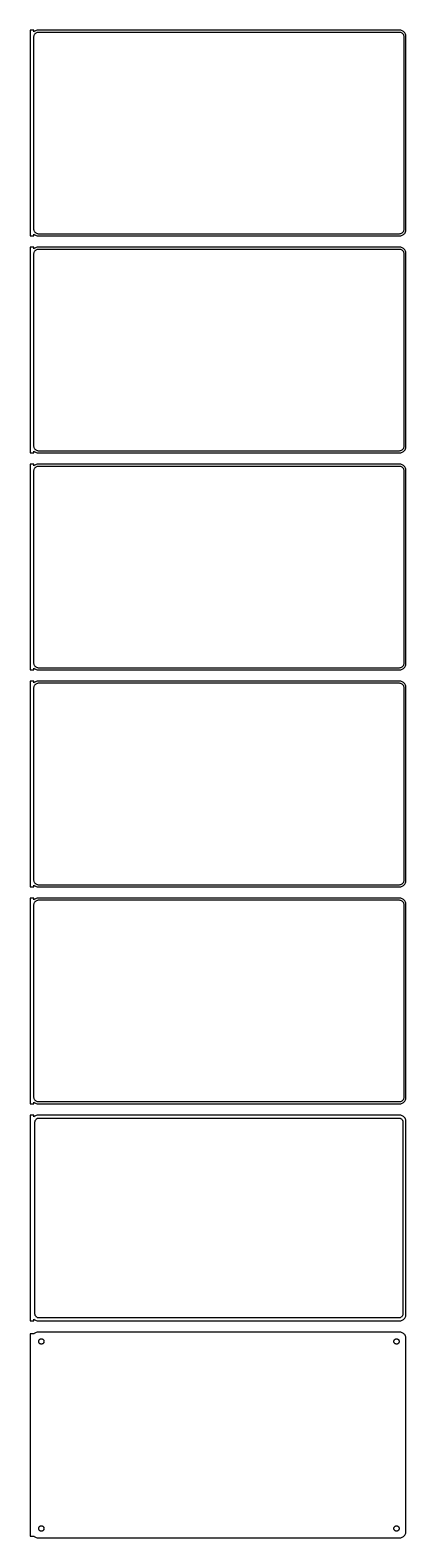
# Model space of a CAD drawing. Header units: metres. Extents: x -152 to 150, y 2528 to 5128.
# Drawn here: x -152 to 150, y 2528 to 3736 of the extents above; entities that cross this region are included whole.
import ezdxf

# ---------------------------------------------------------------- set-up
doc = ezdxf.new("R2010")
doc.units = ezdxf.units.M

msp = doc.modelspace()

# ---------------------------------------------------------------- linework, layer by layer
for p, q in [((-148.5, 3736.49), (-151.5, 3736.49)), ((-151.5, 3736.49), (-151.5, 3571.51)), ((-148.5, 3735.06), (-148.5, 3736.49)), ((-147.129, 3736.02), (-147.679, 3735.72)), ((-146.545, 3736.26), (-147.129, 3736.02)), ((-145.937, 3736.41), (-146.545, 3736.26)), ((-145.314, 3736.49), (-145.937, 3736.41)), ((145.314, 3736.49), (-145.314, 3736.49)), ((145.937, 3736.41), (145.314, 3736.49)), ((146.545, 3736.26), (145.937, 3736.41)), ((147.129, 3736.02), (146.545, 3736.26)), ((147.679, 3735.72), (147.129, 3736.02)), ((-148.187, 3735.35), (-148.5, 3735.06)), ((-148.5, 3731), (-148.468, 3731.5)), ((-148.5, 3577), (-148.5, 3731)), ((-148.468, 3731.5), (-148.374, 3731.99)), ((-148.374, 3731.99), (-148.219, 3732.47)), ((-148.219, 3732.47), (-148.005, 3732.93)), ((-147.679, 3735.72), (-148.187, 3735.35)), ((-148.005, 3732.93), (-147.736, 3733.35)), ((-147.736, 3733.35), (-147.416, 3733.74)), ((-147.416, 3733.74), (-147.05, 3734.08)), ((-147.05, 3734.08), (-146.643, 3734.38)), ((-146.643, 3734.38), (-146.203, 3734.62)), ((-146.203, 3734.62), (-145.736, 3734.8)), ((-145.736, 3734.8), (-145.25, 3734.93)), ((-145.25, 3734.93), (-144.751, 3734.99)), ((-144.751, 3734.99), (144.751, 3734.99)), ((144.751, 3734.99), (145.25, 3734.93)), ((145.25, 3734.93), (145.736, 3734.8)), ((145.736, 3734.8), (146.203, 3734.62)), ((146.203, 3734.62), (146.643, 3734.38)), ((146.643, 3734.38), (147.05, 3734.08)), ((147.05, 3734.08), (147.416, 3733.74)), ((147.416, 3733.74), (147.736, 3733.35)), ((148.187, 3735.35), (147.679, 3735.72)), ((147.736, 3733.35), (148.005, 3732.93)), ((148.005, 3732.93), (148.219, 3732.47)), ((148.645, 3734.92), (148.187, 3735.35)), ((148.219, 3732.47), (148.374, 3731.99)), ((148.374, 3731.99), (148.468, 3731.5)), ((148.468, 3731.5), (148.5, 3731)), ((148.5, 3731), (148.5, 3577)), ((149.045, 3734.44), (148.645, 3734.92)), ((149.382, 3733.91), (149.045, 3734.44)), ((149.649, 3733.34), (149.382, 3733.91)), ((149.843, 3732.74), (149.649, 3733.34)), ((149.961, 3732.13), (149.843, 3732.74)), ((150, 3731.5), (149.961, 3732.13)), ((150, 3576.5), (150, 3731.5)), ((-151.5, 3571.51), (-148.5, 3571.51)), ((-148.468, 3576.5), (-148.5, 3577)), ((-148.5, 3572.94), (-148.187, 3572.65)), ((-148.5, 3571.51), (-148.5, 3572.94)), ((-148.374, 3576.01), (-148.468, 3576.5)), ((-148.219, 3575.53), (-148.374, 3576.01)), ((-148.005, 3575.07), (-148.219, 3575.53)), ((-148.187, 3572.65), (-147.679, 3572.28)), ((-147.736, 3574.65), (-148.005, 3575.07)), ((-147.416, 3574.26), (-147.736, 3574.65)), ((-147.679, 3572.28), (-147.129, 3571.98)), ((-147.05, 3573.92), (-147.416, 3574.26)), ((-147.129, 3571.98), (-146.545, 3571.74)), ((-146.643, 3573.62), (-147.05, 3573.92)), ((-146.203, 3573.38), (-146.643, 3573.62)), ((-146.545, 3571.74), (-145.937, 3571.59)), ((-145.736, 3573.2), (-146.203, 3573.38)), ((-145.937, 3571.59), (-145.314, 3571.51)), ((-145.25, 3573.07), (-145.736, 3573.2)), ((-145.314, 3571.51), (145.314, 3571.51)), ((-144.751, 3573.01), (-145.25, 3573.07)), ((144.751, 3573.01), (-144.751, 3573.01)), ((145.25, 3573.07), (144.751, 3573.01)), ((145.736, 3573.2), (145.25, 3573.07)), ((145.314, 3571.51), (145.937, 3571.59)), ((146.203, 3573.38), (145.736, 3573.2)), ((145.937, 3571.59), (146.545, 3571.74)), ((146.643, 3573.62), (146.203, 3573.38)), ((146.545, 3571.74), (147.129, 3571.98)), ((147.05, 3573.92), (146.643, 3573.62)), ((147.416, 3574.26), (147.05, 3573.92)), ((147.129, 3571.98), (147.679, 3572.28)), ((147.736, 3574.65), (147.416, 3574.26)), ((147.679, 3572.28), (148.187, 3572.65)), ((148.005, 3575.07), (147.736, 3574.65)), ((148.219, 3575.53), (148.005, 3575.07)), ((148.187, 3572.65), (148.645, 3573.08)), ((148.374, 3576.01), (148.219, 3575.53)), ((148.468, 3576.5), (148.374, 3576.01)), ((148.5, 3577), (148.468, 3576.5)), ((148.645, 3573.08), (149.045, 3573.56)), ((149.045, 3573.56), (149.382, 3574.09)), ((149.382, 3574.09), (149.649, 3574.66)), ((149.649, 3574.66), (149.843, 3575.26)), ((149.843, 3575.26), (149.961, 3575.87)), ((149.961, 3575.87), (150, 3576.5)), ((-148.5, 3562.49), (-151.5, 3562.49)), ((-151.5, 3562.49), (-151.5, 3397.51)), ((-148.5, 3561.06), (-148.5, 3562.49)), ((-148.187, 3561.35), (-148.5, 3561.06)), ((-148.5, 3557), (-148.468, 3557.5)), ((-148.5, 3403), (-148.5, 3557)), ((-148.468, 3557.5), (-148.374, 3557.99)), ((-148.374, 3557.99), (-148.219, 3558.47)), ((-148.219, 3558.47), (-148.005, 3558.93)), ((-147.679, 3561.72), (-148.187, 3561.35)), ((-148.005, 3558.93), (-147.736, 3559.35)), ((-147.736, 3559.35), (-147.416, 3559.74)), ((-147.129, 3562.02), (-147.679, 3561.72)), ((-147.416, 3559.74), (-147.05, 3560.08)), ((-146.545, 3562.26), (-147.129, 3562.02)), ((-147.05, 3560.08), (-146.643, 3560.38)), ((-146.643, 3560.38), (-146.203, 3560.62)), ((-145.937, 3562.41), (-146.545, 3562.26)), ((-146.203, 3560.62), (-145.736, 3560.8)), ((-145.314, 3562.49), (-145.937, 3562.41)), ((-145.736, 3560.8), (-145.25, 3560.93)), ((145.314, 3562.49), (-145.314, 3562.49)), ((-145.25, 3560.93), (-144.751, 3560.99)), ((-144.751, 3560.99), (144.751, 3560.99)), ((144.751, 3560.99), (145.25, 3560.93)), ((145.25, 3560.93), (145.736, 3560.8)), ((145.937, 3562.41), (145.314, 3562.49)), ((145.736, 3560.8), (146.203, 3560.62)), ((146.545, 3562.26), (145.937, 3562.41)), ((146.203, 3560.62), (146.643, 3560.38)), ((147.129, 3562.02), (146.545, 3562.26)), ((146.643, 3560.38), (147.05, 3560.08)), ((147.05, 3560.08), (147.416, 3559.74)), ((147.679, 3561.72), (147.129, 3562.02)), ((147.416, 3559.74), (147.736, 3559.35)), ((148.187, 3561.35), (147.679, 3561.72)), ((147.736, 3559.35), (148.005, 3558.93)), ((148.005, 3558.93), (148.219, 3558.47)), ((148.645, 3560.92), (148.187, 3561.35)), ((148.219, 3558.47), (148.374, 3557.99)), ((148.374, 3557.99), (148.468, 3557.5)), ((148.468, 3557.5), (148.5, 3557)), ((148.5, 3557), (148.5, 3403)), ((149.045, 3560.44), (148.645, 3560.92)), ((149.382, 3559.91), (149.045, 3560.44)), ((149.649, 3559.34), (149.382, 3559.91)), ((149.843, 3558.74), (149.649, 3559.34)), ((149.961, 3558.13), (149.843, 3558.74)), ((150, 3557.5), (149.961, 3558.13)), ((150, 3402.5), (150, 3557.5)), ((-151.5, 3397.51), (-148.5, 3397.51)), ((-148.468, 3402.5), (-148.5, 3403)), ((-148.5, 3398.94), (-148.187, 3398.65)), ((-148.5, 3397.51), (-148.5, 3398.94)), ((-148.374, 3402.01), (-148.468, 3402.5)), ((-148.219, 3401.53), (-148.374, 3402.01)), ((-148.005, 3401.07), (-148.219, 3401.53)), ((-148.187, 3398.65), (-147.679, 3398.28)), ((-147.736, 3400.65), (-148.005, 3401.07)), ((-147.416, 3400.26), (-147.736, 3400.65)), ((-147.679, 3398.28), (-147.129, 3397.98)), ((-147.05, 3399.92), (-147.416, 3400.26)), ((-147.129, 3397.98), (-146.545, 3397.74)), ((-146.643, 3399.62), (-147.05, 3399.92)), ((-146.203, 3399.38), (-146.643, 3399.62)), ((-146.545, 3397.74), (-145.937, 3397.59)), ((-145.736, 3399.2), (-146.203, 3399.38)), ((-145.937, 3397.59), (-145.314, 3397.51)), ((-145.25, 3399.07), (-145.736, 3399.2)), ((-145.314, 3397.51), (145.314, 3397.51)), ((-144.751, 3399.01), (-145.25, 3399.07)), ((144.751, 3399.01), (-144.751, 3399.01)), ((145.25, 3399.07), (144.751, 3399.01)), ((145.736, 3399.2), (145.25, 3399.07)), ((145.314, 3397.51), (145.937, 3397.59)), ((146.203, 3399.38), (145.736, 3399.2)), ((145.937, 3397.59), (146.545, 3397.74)), ((146.643, 3399.62), (146.203, 3399.38)), ((146.545, 3397.74), (147.129, 3397.98)), ((147.05, 3399.92), (146.643, 3399.62)), ((147.416, 3400.26), (147.05, 3399.92)), ((147.129, 3397.98), (147.679, 3398.28)), ((147.736, 3400.65), (147.416, 3400.26)), ((147.679, 3398.28), (148.187, 3398.65)), ((148.005, 3401.07), (147.736, 3400.65)), ((148.219, 3401.53), (148.005, 3401.07)), ((148.187, 3398.65), (148.645, 3399.08)), ((148.374, 3402.01), (148.219, 3401.53)), ((148.468, 3402.5), (148.374, 3402.01)), ((148.5, 3403), (148.468, 3402.5)), ((148.645, 3399.08), (149.045, 3399.56)), ((149.045, 3399.56), (149.382, 3400.09)), ((149.382, 3400.09), (149.649, 3400.66)), ((149.649, 3400.66), (149.843, 3401.26)), ((149.843, 3401.26), (149.961, 3401.87)), ((149.961, 3401.87), (150, 3402.5)), ((-148.5, 3388.49), (-151.5, 3388.49)), ((-151.5, 3388.49), (-151.5, 3223.51)), ((-148.5, 3387.06), (-148.5, 3388.49)), ((-148.187, 3387.35), (-148.5, 3387.06)), ((-147.679, 3387.72), (-148.187, 3387.35)), ((-148.005, 3384.93), (-147.736, 3385.35)), ((-147.736, 3385.35), (-147.416, 3385.74)), ((-147.129, 3388.02), (-147.679, 3387.72)), ((-147.416, 3385.74), (-147.05, 3386.08)), ((-146.545, 3388.26), (-147.129, 3388.02)), ((-147.05, 3386.08), (-146.643, 3386.38)), ((-146.643, 3386.38), (-146.203, 3386.62)), ((-145.937, 3388.41), (-146.545, 3388.26)), ((-146.203, 3386.62), (-145.736, 3386.8)), ((-145.314, 3388.49), (-145.937, 3388.41)), ((-145.736, 3386.8), (-145.25, 3386.93)), ((145.314, 3388.49), (-145.314, 3388.49)), ((-145.25, 3386.93), (-144.751, 3386.99)), ((-144.751, 3386.99), (144.751, 3386.99)), ((144.751, 3386.99), (145.25, 3386.93)), ((145.25, 3386.93), (145.736, 3386.8)), ((145.937, 3388.41), (145.314, 3388.49)), ((145.736, 3386.8), (146.203, 3386.62)), ((146.545, 3388.26), (145.937, 3388.41)), ((146.203, 3386.62), (146.643, 3386.38)), ((147.129, 3388.02), (146.545, 3388.26)), ((146.643, 3386.38), (147.05, 3386.08)), ((147.05, 3386.08), (147.416, 3385.74)), ((147.679, 3387.72), (147.129, 3388.02)), ((147.416, 3385.74), (147.736, 3385.35)), ((148.187, 3387.35), (147.679, 3387.72)), ((147.736, 3385.35), (148.005, 3384.93)), ((148.645, 3386.92), (148.187, 3387.35)), ((149.045, 3386.44), (148.645, 3386.92)), ((149.382, 3385.91), (149.045, 3386.44)), ((149.649, 3385.34), (149.382, 3385.91)), ((149.843, 3384.74), (149.649, 3385.34)), ((-148.5, 3383), (-148.468, 3383.5)), ((-148.5, 3229), (-148.5, 3383)), ((-148.468, 3383.5), (-148.374, 3383.99)), ((-148.374, 3383.99), (-148.219, 3384.47)), ((-148.219, 3384.47), (-148.005, 3384.93)), ((148.005, 3384.93), (148.219, 3384.47)), ((148.219, 3384.47), (148.374, 3383.99)), ((148.374, 3383.99), (148.468, 3383.5)), ((148.468, 3383.5), (148.5, 3383)), ((148.5, 3383), (148.5, 3229)), ((149.961, 3384.13), (149.843, 3384.74)), ((150, 3383.5), (149.961, 3384.13)), ((150, 3228.5), (150, 3383.5)), ((-148.468, 3228.5), (-148.5, 3229)), ((-148.374, 3228.01), (-148.468, 3228.5)), ((-148.219, 3227.53), (-148.374, 3228.01)), ((148.374, 3228.01), (148.219, 3227.53)), ((148.468, 3228.5), (148.374, 3228.01)), ((148.5, 3229), (148.468, 3228.5)), ((149.961, 3227.87), (150, 3228.5)), ((-151.5, 3223.51), (-148.5, 3223.51)), ((-148.5, 3224.94), (-148.187, 3224.65)), ((-148.5, 3223.51), (-148.5, 3224.94)), ((-148.005, 3227.07), (-148.219, 3227.53)), ((-148.187, 3224.65), (-147.679, 3224.28)), ((-147.736, 3226.65), (-148.005, 3227.07)), ((-147.416, 3226.26), (-147.736, 3226.65)), ((-147.679, 3224.28), (-147.129, 3223.98)), ((-147.05, 3225.92), (-147.416, 3226.26)), ((-147.129, 3223.98), (-146.545, 3223.74)), ((-146.643, 3225.62), (-147.05, 3225.92)), ((-146.203, 3225.38), (-146.643, 3225.62)), ((-146.545, 3223.74), (-145.937, 3223.59)), ((-145.736, 3225.2), (-146.203, 3225.38)), ((-145.937, 3223.59), (-145.314, 3223.51)), ((-145.25, 3225.07), (-145.736, 3225.2)), ((-145.314, 3223.51), (145.314, 3223.51)), ((-144.751, 3225.01), (-145.25, 3225.07)), ((144.751, 3225.01), (-144.751, 3225.01)), ((145.25, 3225.07), (144.751, 3225.01)), ((145.736, 3225.2), (145.25, 3225.07)), ((145.314, 3223.51), (145.937, 3223.59)), ((146.203, 3225.38), (145.736, 3225.2)), ((145.937, 3223.59), (146.545, 3223.74)), ((146.643, 3225.62), (146.203, 3225.38)), ((146.545, 3223.74), (147.129, 3223.98)), ((147.05, 3225.92), (146.643, 3225.62)), ((147.416, 3226.26), (147.05, 3225.92)), ((147.129, 3223.98), (147.679, 3224.28)), ((147.736, 3226.65), (147.416, 3226.26)), ((147.679, 3224.28), (148.187, 3224.65)), ((148.005, 3227.07), (147.736, 3226.65)), ((148.219, 3227.53), (148.005, 3227.07)), ((148.187, 3224.65), (148.645, 3225.08)), ((148.645, 3225.08), (149.045, 3225.56)), ((149.045, 3225.56), (149.382, 3226.09)), ((149.382, 3226.09), (149.649, 3226.66)), ((149.649, 3226.66), (149.843, 3227.26)), ((149.843, 3227.26), (149.961, 3227.87)), ((-148.5, 3214.49), (-151.5, 3214.49)), ((-151.5, 3214.49), (-151.5, 3049.51)), ((-148.5, 3213.06), (-148.5, 3214.49)), ((-148.187, 3213.35), (-148.5, 3213.06)), ((-148.5, 3209), (-148.468, 3209.5)), ((-148.5, 3055), (-148.5, 3209)), ((-148.468, 3209.5), (-148.374, 3209.99)), ((-148.374, 3209.99), (-148.219, 3210.47)), ((-148.219, 3210.47), (-148.005, 3210.93)), ((-147.679, 3213.72), (-148.187, 3213.35)), ((-148.005, 3210.93), (-147.736, 3211.35)), ((-147.736, 3211.35), (-147.416, 3211.74)), ((-147.129, 3214.02), (-147.679, 3213.72)), ((-147.416, 3211.74), (-147.05, 3212.08)), ((-146.545, 3214.26), (-147.129, 3214.02)), ((-147.05, 3212.08), (-146.643, 3212.38)), ((-146.643, 3212.38), (-146.203, 3212.62)), ((-145.937, 3214.41), (-146.545, 3214.26)), ((-146.203, 3212.62), (-145.736, 3212.8)), ((-145.314, 3214.49), (-145.937, 3214.41)), ((-145.736, 3212.8), (-145.25, 3212.93)), ((145.314, 3214.49), (-145.314, 3214.49)), ((-145.25, 3212.93), (-144.751, 3212.99)), ((-144.751, 3212.99), (144.751, 3212.99)), ((144.751, 3212.99), (145.25, 3212.93)), ((145.25, 3212.93), (145.736, 3212.8)), ((145.937, 3214.41), (145.314, 3214.49)), ((145.736, 3212.8), (146.203, 3212.62)), ((146.545, 3214.26), (145.937, 3214.41)), ((146.203, 3212.62), (146.643, 3212.38)), ((147.129, 3214.02), (146.545, 3214.26)), ((146.643, 3212.38), (147.05, 3212.08)), ((147.05, 3212.08), (147.416, 3211.74)), ((147.679, 3213.72), (147.129, 3214.02)), ((147.416, 3211.74), (147.736, 3211.35)), ((148.187, 3213.35), (147.679, 3213.72)), ((147.736, 3211.35), (148.005, 3210.93)), ((148.005, 3210.93), (148.219, 3210.47)), ((148.645, 3212.92), (148.187, 3213.35)), ((148.219, 3210.47), (148.374, 3209.99)), ((148.374, 3209.99), (148.468, 3209.5)), ((148.468, 3209.5), (148.5, 3209)), ((148.5, 3209), (148.5, 3055)), ((149.045, 3212.44), (148.645, 3212.92)), ((149.382, 3211.91), (149.045, 3212.44)), ((149.649, 3211.34), (149.382, 3211.91)), ((149.843, 3210.74), (149.649, 3211.34)), ((149.961, 3210.13), (149.843, 3210.74)), ((150, 3209.5), (149.961, 3210.13)), ((150, 3054.5), (150, 3209.5)), ((-151.5, 3049.51), (-148.5, 3049.51)), ((-148.468, 3054.5), (-148.5, 3055)), ((-148.5, 3050.94), (-148.187, 3050.65)), ((-148.5, 3049.51), (-148.5, 3050.94)), ((-148.374, 3054.01), (-148.468, 3054.5)), ((-148.219, 3053.53), (-148.374, 3054.01)), ((-148.005, 3053.07), (-148.219, 3053.53)), ((-148.187, 3050.65), (-147.679, 3050.28)), ((-147.736, 3052.65), (-148.005, 3053.07)), ((-147.416, 3052.26), (-147.736, 3052.65)), ((-147.679, 3050.28), (-147.129, 3049.98)), ((-147.05, 3051.92), (-147.416, 3052.26)), ((-147.129, 3049.98), (-146.545, 3049.74)), ((-146.643, 3051.62), (-147.05, 3051.92)), ((-146.203, 3051.38), (-146.643, 3051.62)), ((-146.545, 3049.74), (-145.937, 3049.59)), ((-145.736, 3051.2), (-146.203, 3051.38)), ((-145.937, 3049.59), (-145.314, 3049.51)), ((-145.25, 3051.07), (-145.736, 3051.2)), ((-145.314, 3049.51), (145.314, 3049.51)), ((-144.751, 3051.01), (-145.25, 3051.07)), ((144.751, 3051.01), (-144.751, 3051.01)), ((145.25, 3051.07), (144.751, 3051.01)), ((145.736, 3051.2), (145.25, 3051.07)), ((145.314, 3049.51), (145.937, 3049.59)), ((146.203, 3051.38), (145.736, 3051.2)), ((145.937, 3049.59), (146.545, 3049.74)), ((146.643, 3051.62), (146.203, 3051.38)), ((146.545, 3049.74), (147.129, 3049.98)), ((147.05, 3051.92), (146.643, 3051.62)), ((147.416, 3052.26), (147.05, 3051.92)), ((147.129, 3049.98), (147.679, 3050.28)), ((147.736, 3052.65), (147.416, 3052.26)), ((147.679, 3050.28), (148.187, 3050.65)), ((148.005, 3053.07), (147.736, 3052.65)), ((148.219, 3053.53), (148.005, 3053.07)), ((148.187, 3050.65), (148.645, 3051.08)), ((148.374, 3054.01), (148.219, 3053.53)), ((148.468, 3054.5), (148.374, 3054.01)), ((148.5, 3055), (148.468, 3054.5)), ((148.645, 3051.08), (149.045, 3051.56)), ((149.045, 3051.56), (149.382, 3052.09)), ((149.382, 3052.09), (149.649, 3052.66)), ((149.649, 3052.66), (149.843, 3053.26)), ((149.843, 3053.26), (149.961, 3053.87)), ((149.961, 3053.87), (150, 3054.5)), ((-148.5, 3040.49), (-151.5, 3040.49)), ((-151.5, 3040.49), (-151.5, 2875.51)), ((-148.5, 3039.06), (-148.5, 3040.49)), ((-148.187, 3039.35), (-148.5, 3039.06)), ((-148.5, 3035), (-148.468, 3035.5)), ((-148.5, 2881), (-148.5, 3035)), ((-148.468, 3035.5), (-148.374, 3035.99)), ((-148.374, 3035.99), (-148.219, 3036.47)), ((-148.219, 3036.47), (-148.005, 3036.93)), ((-147.679, 3039.72), (-148.187, 3039.35)), ((-148.005, 3036.93), (-147.736, 3037.35)), ((-147.736, 3037.35), (-147.416, 3037.74)), ((-147.129, 3040.02), (-147.679, 3039.72)), ((-147.416, 3037.74), (-147.05, 3038.08)), ((-146.545, 3040.26), (-147.129, 3040.02)), ((-147.05, 3038.08), (-146.643, 3038.38)), ((-146.643, 3038.38), (-146.203, 3038.62)), ((-145.937, 3040.41), (-146.545, 3040.26)), ((-146.203, 3038.62), (-145.736, 3038.8)), ((-145.314, 3040.49), (-145.937, 3040.41)), ((-145.736, 3038.8), (-145.25, 3038.93)), ((145.314, 3040.49), (-145.314, 3040.49)), ((-145.25, 3038.93), (-144.751, 3038.99)), ((-144.751, 3038.99), (144.751, 3038.99)), ((144.751, 3038.99), (145.25, 3038.93)), ((145.25, 3038.93), (145.736, 3038.8)), ((145.937, 3040.41), (145.314, 3040.49)), ((145.736, 3038.8), (146.203, 3038.62)), ((146.545, 3040.26), (145.937, 3040.41)), ((146.203, 3038.62), (146.643, 3038.38)), ((147.129, 3040.02), (146.545, 3040.26)), ((146.643, 3038.38), (147.05, 3038.08)), ((147.05, 3038.08), (147.416, 3037.74)), ((147.679, 3039.72), (147.129, 3040.02)), ((147.416, 3037.74), (147.736, 3037.35)), ((148.187, 3039.35), (147.679, 3039.72)), ((147.736, 3037.35), (148.005, 3036.93)), ((148.005, 3036.93), (148.219, 3036.47)), ((148.645, 3038.92), (148.187, 3039.35)), ((148.219, 3036.47), (148.374, 3035.99)), ((148.374, 3035.99), (148.468, 3035.5)), ((148.468, 3035.5), (148.5, 3035)), ((148.5, 3035), (148.5, 2881)), ((149.045, 3038.44), (148.645, 3038.92)), ((149.382, 3037.91), (149.045, 3038.44)), ((149.649, 3037.34), (149.382, 3037.91)), ((149.843, 3036.74), (149.649, 3037.34)), ((149.961, 3036.13), (149.843, 3036.74)), ((150, 3035.5), (149.961, 3036.13)), ((150, 2880.5), (150, 3035.5)), ((-148.468, 2880.5), (-148.5, 2881)), ((-148.374, 2880.01), (-148.468, 2880.5)), ((-148.219, 2879.53), (-148.374, 2880.01)), ((-148.005, 2879.07), (-148.219, 2879.53)), ((-147.736, 2878.65), (-148.005, 2879.07)), ((-147.416, 2878.26), (-147.736, 2878.65)), ((-147.05, 2877.92), (-147.416, 2878.26)), ((-146.643, 2877.62), (-147.05, 2877.92)), ((-146.203, 2877.38), (-146.643, 2877.62)), ((-145.736, 2877.2), (-146.203, 2877.38)), ((146.203, 2877.38), (145.736, 2877.2)), ((146.643, 2877.62), (146.203, 2877.38)), ((147.05, 2877.92), (146.643, 2877.62)), ((147.416, 2878.26), (147.05, 2877.92)), ((147.736, 2878.65), (147.416, 2878.26)), ((148.005, 2879.07), (147.736, 2878.65)), ((148.219, 2879.53), (148.005, 2879.07)), ((148.374, 2880.01), (148.219, 2879.53)), ((148.468, 2880.5), (148.374, 2880.01)), ((148.5, 2881), (148.468, 2880.5)), ((148.645, 2877.08), (149.045, 2877.56)), ((149.045, 2877.56), (149.382, 2878.09)), ((149.382, 2878.09), (149.649, 2878.66)), ((149.649, 2878.66), (149.843, 2879.26)), ((149.843, 2879.26), (149.961, 2879.87)), ((149.961, 2879.87), (150, 2880.5)), ((-151.5, 2875.51), (-148.5, 2875.51)), ((-148.5, 2866.48), (-151.5, 2866.48)), ((-151.5, 2866.48), (-151.5, 2701.52)), ((-148.5, 2876.94), (-148.187, 2876.65)), ((-148.5, 2875.51), (-148.5, 2876.94)), ((-148.5, 2865.06), (-148.5, 2866.48)), ((-148.187, 2865.35), (-148.5, 2865.06)), ((-148.187, 2876.65), (-147.679, 2876.28)), ((-147.679, 2865.72), (-148.187, 2865.35)), ((-147.679, 2876.28), (-147.129, 2875.98)), ((-147.129, 2866.02), (-147.679, 2865.72)), ((-147.129, 2875.98), (-146.545, 2875.74)), ((-146.545, 2866.26), (-147.129, 2866.02)), ((-146.545, 2875.74), (-145.937, 2875.59)), ((-145.937, 2866.41), (-146.545, 2866.26)), ((-145.937, 2875.59), (-145.314, 2875.51)), ((-145.314, 2866.49), (-145.937, 2866.41)), ((-145.25, 2877.07), (-145.736, 2877.2)), ((-145.314, 2875.51), (145.314, 2875.51)), ((145.314, 2866.49), (-145.314, 2866.49)), ((-144.751, 2877.01), (-145.25, 2877.07)), ((144.751, 2877.01), (-144.751, 2877.01)), ((145.25, 2877.07), (144.751, 2877.01)), ((145.736, 2877.2), (145.25, 2877.07)), ((145.314, 2875.51), (145.937, 2875.59)), ((145.937, 2866.41), (145.314, 2866.49)), ((145.937, 2875.59), (146.545, 2875.74)), ((146.545, 2866.26), (145.937, 2866.41)), ((146.545, 2875.74), (147.129, 2875.98)), ((147.129, 2866.02), (146.545, 2866.26)), ((147.129, 2875.98), (147.679, 2876.28)), ((147.679, 2865.72), (147.129, 2866.02)), ((147.679, 2876.28), (148.187, 2876.65)), ((148.187, 2865.35), (147.679, 2865.72)), ((148.187, 2876.65), (148.645, 2877.08)), ((148.645, 2864.92), (148.187, 2865.35)), ((-147.613, 2861), (-147.588, 2861.39)), ((-147.613, 2707), (-147.613, 2861)), ((-147.588, 2861.39), (-147.515, 2861.77)), ((-147.515, 2861.77), (-147.394, 2862.15)), ((-147.394, 2862.15), (-147.228, 2862.5)), ((-147.228, 2862.5), (-147.018, 2862.83)), ((-147.018, 2862.83), (-146.769, 2863.13)), ((-146.769, 2863.13), (-146.484, 2863.4)), ((-146.484, 2863.4), (-146.168, 2863.63)), ((-146.168, 2863.63), (-145.825, 2863.82)), ((-145.825, 2863.82), (-145.462, 2863.96)), ((-145.462, 2863.96), (-145.083, 2864.06)), ((-145.083, 2864.06), (-144.695, 2864.11)), ((-144.695, 2864.11), (144.695, 2864.11)), ((144.695, 2864.11), (145.083, 2864.06)), ((145.083, 2864.06), (145.462, 2863.96)), ((145.462, 2863.96), (145.825, 2863.82)), ((145.825, 2863.82), (146.168, 2863.63)), ((146.168, 2863.63), (146.484, 2863.4)), ((146.484, 2863.4), (146.769, 2863.13)), ((146.769, 2863.13), (147.018, 2862.83)), ((147.018, 2862.83), (147.228, 2862.5)), ((147.228, 2862.5), (147.394, 2862.15)), ((147.394, 2862.15), (147.515, 2861.77)), ((147.515, 2861.77), (147.588, 2861.39)), ((147.588, 2861.39), (147.613, 2861)), ((147.613, 2861), (147.613, 2707)), ((149.045, 2864.44), (148.645, 2864.92)), ((149.382, 2863.91), (149.045, 2864.44)), ((149.649, 2863.34), (149.382, 2863.91)), ((149.843, 2862.74), (149.649, 2863.34)), ((149.961, 2862.13), (149.843, 2862.74)), ((150, 2861.5), (149.961, 2862.13)), ((150, 2706.5), (150, 2861.5)), ((-151.5, 2701.52), (-148.5, 2701.52)), ((-148.5, 2701.52), (-148.5, 2702.94)), ((-148.5, 2702.94), (-148.187, 2702.65)), ((-148.187, 2702.65), (-147.679, 2702.28)), ((-147.679, 2702.28), (-147.129, 2701.98)), ((-147.588, 2706.61), (-147.613, 2707)), ((-147.515, 2706.23), (-147.588, 2706.61)), ((-147.394, 2705.85), (-147.515, 2706.23)), ((-147.228, 2705.5), (-147.394, 2705.85)), ((-147.018, 2705.17), (-147.228, 2705.5)), ((-147.129, 2701.98), (-146.545, 2701.74)), ((-146.769, 2704.87), (-147.018, 2705.17)), ((-146.484, 2704.6), (-146.769, 2704.87)), ((-146.545, 2701.74), (-145.937, 2701.59)), ((-146.168, 2704.37), (-146.484, 2704.6)), ((-145.825, 2704.18), (-146.168, 2704.37)), ((-145.937, 2701.59), (-145.314, 2701.51)), ((-145.462, 2704.04), (-145.825, 2704.18)), ((-145.083, 2703.94), (-145.462, 2704.04)), ((-145.314, 2701.51), (145.314, 2701.51)), ((-144.695, 2703.89), (-145.083, 2703.94)), ((144.695, 2703.89), (-144.695, 2703.89)), ((145.083, 2703.94), (144.695, 2703.89)), ((145.462, 2704.04), (145.083, 2703.94)), ((145.314, 2701.51), (145.937, 2701.59)), ((145.825, 2704.18), (145.462, 2704.04)), ((146.168, 2704.37), (145.825, 2704.18)), ((145.937, 2701.59), (146.545, 2701.74)), ((146.484, 2704.6), (146.168, 2704.37)), ((146.769, 2704.87), (146.484, 2704.6)), ((146.545, 2701.74), (147.129, 2701.98)), ((147.018, 2705.17), (146.769, 2704.87)), ((147.228, 2705.5), (147.018, 2705.17)), ((147.129, 2701.98), (147.679, 2702.28)), ((147.394, 2705.85), (147.228, 2705.5)), ((147.515, 2706.23), (147.394, 2705.85)), ((147.588, 2706.61), (147.515, 2706.23)), ((147.613, 2707), (147.588, 2706.61)), ((147.679, 2702.28), (148.187, 2702.65)), ((148.187, 2702.65), (148.645, 2703.08)), ((148.645, 2703.08), (149.045, 2703.56)), ((149.045, 2703.56), (149.382, 2704.09)), ((149.382, 2704.09), (149.649, 2704.66)), ((149.649, 2704.66), (149.843, 2705.26)), ((149.843, 2705.26), (149.961, 2705.87)), ((149.961, 2705.87), (150, 2706.5)), ((-148.5, 2691.15), (-151.5, 2691.15)), ((-151.5, 2691.15), (-151.5, 2528.85)), ((-148.187, 2691.35), (-148.5, 2691.06)), ((-148.5, 2691.06), (-148.5, 2691.15)), ((-147.679, 2691.72), (-148.187, 2691.35)), ((-147.129, 2692.02), (-147.679, 2691.72)), ((-146.545, 2692.26), (-147.129, 2692.02)), ((-145.937, 2692.41), (-146.545, 2692.26)), ((-145.314, 2692.49), (-145.937, 2692.41)), ((145.314, 2692.49), (-145.314, 2692.49)), ((-144.635, 2685), (-144.618, 2685.27)), ((-144.618, 2684.73), (-144.635, 2685)), ((-144.618, 2685.27), (-144.568, 2685.53)), ((-144.568, 2684.47), (-144.618, 2684.73)), ((-144.568, 2685.53), (-144.485, 2685.79)), ((-144.485, 2684.21), (-144.568, 2684.47)), ((-144.485, 2685.79), (-144.371, 2686.03)), ((-144.371, 2683.97), (-144.485, 2684.21)), ((-144.371, 2686.03), (-144.227, 2686.26)), ((-144.227, 2683.74), (-144.371, 2683.97)), ((-144.227, 2686.26), (-144.057, 2686.46)), ((-144.057, 2686.46), (-143.861, 2686.65)), ((-143.861, 2686.65), (-143.644, 2686.8)), ((-143.644, 2686.8), (-143.409, 2686.93)), ((-143.409, 2686.93), (-143.16, 2687.03)), ((-143.16, 2687.03), (-142.9, 2687.1)), ((-142.9, 2687.1), (-142.634, 2687.13)), ((-142.634, 2687.13), (-142.366, 2687.13)), ((-142.366, 2687.13), (-142.1, 2687.1)), ((-142.1, 2687.1), (-141.84, 2687.03)), ((-141.84, 2687.03), (-141.591, 2686.93)), ((-141.591, 2686.93), (-141.356, 2686.8)), ((-141.356, 2686.8), (-141.139, 2686.65)), ((-141.139, 2686.65), (-140.943, 2686.46)), ((-140.943, 2686.46), (-140.773, 2686.26)), ((-140.773, 2686.26), (-140.629, 2686.03)), ((-140.629, 2683.97), (-140.773, 2683.74)), ((-140.629, 2686.03), (-140.515, 2685.79)), ((-140.515, 2684.21), (-140.629, 2683.97)), ((-140.515, 2685.79), (-140.432, 2685.53)), ((-140.432, 2684.47), (-140.515, 2684.21)), ((-140.432, 2685.53), (-140.382, 2685.27)), ((-140.382, 2684.73), (-140.432, 2684.47)), ((-140.382, 2685.27), (-140.365, 2685)), ((-140.365, 2685), (-140.382, 2684.73)), ((140.365, 2685), (140.382, 2685.27)), ((140.382, 2684.73), (140.365, 2685)), ((140.382, 2685.27), (140.432, 2685.53)), ((140.432, 2684.47), (140.382, 2684.73)), ((140.432, 2685.53), (140.515, 2685.79)), ((140.515, 2684.21), (140.432, 2684.47)), ((140.515, 2685.79), (140.629, 2686.03)), ((140.629, 2683.97), (140.515, 2684.21)), ((140.629, 2686.03), (140.773, 2686.26)), ((140.773, 2683.74), (140.629, 2683.97)), ((140.773, 2686.26), (140.943, 2686.46)), ((140.943, 2686.46), (141.139, 2686.65)), ((141.139, 2686.65), (141.356, 2686.8)), ((141.356, 2686.8), (141.591, 2686.93)), ((141.591, 2686.93), (141.84, 2687.03)), ((141.84, 2687.03), (142.1, 2687.1)), ((142.1, 2687.1), (142.366, 2687.13)), ((142.366, 2687.13), (142.634, 2687.13)), ((142.634, 2687.13), (142.9, 2687.1)), ((142.9, 2687.1), (143.16, 2687.03)), ((143.16, 2687.03), (143.409, 2686.93)), ((143.409, 2686.93), (143.644, 2686.8)), ((143.644, 2686.8), (143.861, 2686.65)), ((143.861, 2686.65), (144.057, 2686.46)), ((144.057, 2686.46), (144.227, 2686.26)), ((144.227, 2686.26), (144.371, 2686.03)), ((144.371, 2683.97), (144.227, 2683.74)), ((144.371, 2686.03), (144.485, 2685.79)), ((144.485, 2684.21), (144.371, 2683.97)), ((144.485, 2685.79), (144.568, 2685.53)), ((144.568, 2684.47), (144.485, 2684.21)), ((144.568, 2685.53), (144.618, 2685.27)), ((144.618, 2684.73), (144.568, 2684.47)), ((144.618, 2685.27), (144.635, 2685)), ((144.635, 2685), (144.618, 2684.73)), ((145.937, 2692.41), (145.314, 2692.49)), ((146.545, 2692.26), (145.937, 2692.41)), ((147.129, 2692.02), (146.545, 2692.26)), ((147.679, 2691.72), (147.129, 2692.02)), ((148.187, 2691.35), (147.679, 2691.72)), ((148.645, 2690.92), (148.187, 2691.35)), ((149.045, 2690.44), (148.645, 2690.92)), ((149.382, 2689.91), (149.045, 2690.44)), ((149.649, 2689.34), (149.382, 2689.91)), ((149.843, 2688.74), (149.649, 2689.34)), ((149.961, 2688.13), (149.843, 2688.74)), ((150, 2687.5), (149.961, 2688.13)), ((150, 2532.5), (150, 2687.5)), ((-144.057, 2683.54), (-144.227, 2683.74)), ((-143.861, 2683.35), (-144.057, 2683.54)), ((-143.644, 2683.2), (-143.861, 2683.35)), ((-143.409, 2683.07), (-143.644, 2683.2)), ((-143.16, 2682.97), (-143.409, 2683.07)), ((-142.9, 2682.9), (-143.16, 2682.97)), ((-142.634, 2682.87), (-142.9, 2682.9)), ((-142.366, 2682.87), (-142.634, 2682.87)), ((-142.1, 2682.9), (-142.366, 2682.87)), ((-141.84, 2682.97), (-142.1, 2682.9)), ((-141.591, 2683.07), (-141.84, 2682.97)), ((-141.356, 2683.2), (-141.591, 2683.07)), ((-141.139, 2683.35), (-141.356, 2683.2)), ((-140.943, 2683.54), (-141.139, 2683.35)), ((-140.773, 2683.74), (-140.943, 2683.54)), ((140.943, 2683.54), (140.773, 2683.74)), ((141.139, 2683.35), (140.943, 2683.54)), ((141.356, 2683.2), (141.139, 2683.35)), ((141.591, 2683.07), (141.356, 2683.2)), ((141.84, 2682.97), (141.591, 2683.07)), ((142.1, 2682.9), (141.84, 2682.97)), ((142.366, 2682.87), (142.1, 2682.9)), ((142.634, 2682.87), (142.366, 2682.87)), ((142.9, 2682.9), (142.634, 2682.87)), ((143.16, 2682.97), (142.9, 2682.9)), ((143.409, 2683.07), (143.16, 2682.97)), ((143.644, 2683.2), (143.409, 2683.07)), ((143.861, 2683.35), (143.644, 2683.2)), ((144.057, 2683.54), (143.861, 2683.35)), ((144.227, 2683.74), (144.057, 2683.54)), ((-151.5, 2528.85), (-148.5, 2528.85)), ((-148.5, 2528.85), (-148.5, 2528.94)), ((-148.5, 2528.94), (-148.187, 2528.65)), ((-148.187, 2528.65), (-147.679, 2528.28)), ((-147.679, 2528.28), (-147.129, 2527.98)), ((-147.129, 2527.98), (-146.545, 2527.74)), ((-146.545, 2527.74), (-145.937, 2527.59)), ((-145.937, 2527.59), (-145.314, 2527.51)), ((-145.314, 2527.51), (145.314, 2527.51)), ((-144.635, 2535), (-144.618, 2535.27)), ((-144.618, 2534.73), (-144.635, 2535)), ((-144.618, 2535.27), (-144.568, 2535.53)), ((-144.568, 2534.47), (-144.618, 2534.73)), ((-144.568, 2535.53), (-144.485, 2535.79)), ((-144.485, 2534.21), (-144.568, 2534.47)), ((-144.485, 2535.79), (-144.371, 2536.03)), ((-144.371, 2533.97), (-144.485, 2534.21)), ((-144.371, 2536.03), (-144.227, 2536.26)), ((-144.227, 2533.74), (-144.371, 2533.97)), ((-144.227, 2536.26), (-144.057, 2536.46)), ((-144.057, 2533.54), (-144.227, 2533.74)), ((-144.057, 2536.46), (-143.861, 2536.65)), ((-143.861, 2533.35), (-144.057, 2533.54)), ((-143.861, 2536.65), (-143.644, 2536.8)), ((-143.644, 2533.2), (-143.861, 2533.35)), ((-143.644, 2536.8), (-143.409, 2536.93)), ((-143.409, 2533.07), (-143.644, 2533.2)), ((-143.409, 2536.93), (-143.16, 2537.03)), ((-143.16, 2532.97), (-143.409, 2533.07)), ((-143.16, 2537.03), (-142.9, 2537.1)), ((-142.9, 2532.9), (-143.16, 2532.97)), ((-142.9, 2537.1), (-142.634, 2537.13)), ((-142.634, 2532.87), (-142.9, 2532.9)), ((-142.634, 2537.13), (-142.366, 2537.13)), ((-142.366, 2532.87), (-142.634, 2532.87)), ((-142.366, 2537.13), (-142.1, 2537.1)), ((-142.1, 2532.9), (-142.366, 2532.87)), ((-142.1, 2537.1), (-141.84, 2537.03)), ((-141.84, 2532.97), (-142.1, 2532.9)), ((-141.84, 2537.03), (-141.591, 2536.93)), ((-141.591, 2533.07), (-141.84, 2532.97)), ((-141.591, 2536.93), (-141.356, 2536.8)), ((-141.356, 2533.2), (-141.591, 2533.07)), ((-141.356, 2536.8), (-141.139, 2536.65)), ((-141.139, 2533.35), (-141.356, 2533.2)), ((-141.139, 2536.65), (-140.943, 2536.46)), ((-140.943, 2533.54), (-141.139, 2533.35)), ((-140.943, 2536.46), (-140.773, 2536.26)), ((-140.773, 2533.74), (-140.943, 2533.54)), ((-140.773, 2536.26), (-140.629, 2536.03)), ((-140.629, 2533.97), (-140.773, 2533.74)), ((-140.629, 2536.03), (-140.515, 2535.79)), ((-140.515, 2534.21), (-140.629, 2533.97)), ((-140.515, 2535.79), (-140.432, 2535.53)), ((-140.432, 2534.47), (-140.515, 2534.21)), ((-140.432, 2535.53), (-140.382, 2535.27)), ((-140.382, 2534.73), (-140.432, 2534.47)), ((-140.382, 2535.27), (-140.365, 2535)), ((-140.365, 2535), (-140.382, 2534.73)), ((140.365, 2535), (140.382, 2535.27)), ((140.382, 2534.73), (140.365, 2535)), ((140.382, 2535.27), (140.432, 2535.53)), ((140.432, 2534.47), (140.382, 2534.73)), ((140.432, 2535.53), (140.515, 2535.79)), ((140.515, 2534.21), (140.432, 2534.47)), ((140.515, 2535.79), (140.629, 2536.03)), ((140.629, 2533.97), (140.515, 2534.21)), ((140.629, 2536.03), (140.773, 2536.26)), ((140.773, 2533.74), (140.629, 2533.97)), ((140.773, 2536.26), (140.943, 2536.46)), ((140.943, 2533.54), (140.773, 2533.74)), ((140.943, 2536.46), (141.139, 2536.65)), ((141.139, 2533.35), (140.943, 2533.54)), ((141.139, 2536.65), (141.356, 2536.8)), ((141.356, 2533.2), (141.139, 2533.35)), ((141.356, 2536.8), (141.591, 2536.93)), ((141.591, 2533.07), (141.356, 2533.2)), ((141.591, 2536.93), (141.84, 2537.03)), ((141.84, 2532.97), (141.591, 2533.07)), ((141.84, 2537.03), (142.1, 2537.1)), ((142.1, 2532.9), (141.84, 2532.97)), ((142.1, 2537.1), (142.366, 2537.13)), ((142.366, 2532.87), (142.1, 2532.9)), ((142.366, 2537.13), (142.634, 2537.13)), ((142.634, 2532.87), (142.366, 2532.87)), ((142.634, 2537.13), (142.9, 2537.1)), ((142.9, 2532.9), (142.634, 2532.87)), ((142.9, 2537.1), (143.16, 2537.03)), ((143.16, 2532.97), (142.9, 2532.9)), ((143.16, 2537.03), (143.409, 2536.93)), ((143.409, 2533.07), (143.16, 2532.97)), ((143.409, 2536.93), (143.644, 2536.8)), ((143.644, 2533.2), (143.409, 2533.07)), ((143.644, 2536.8), (143.861, 2536.65)), ((143.861, 2533.35), (143.644, 2533.2)), ((143.861, 2536.65), (144.057, 2536.46)), ((144.057, 2533.54), (143.861, 2533.35)), ((144.057, 2536.46), (144.227, 2536.26)), ((144.227, 2533.74), (144.057, 2533.54)), ((144.227, 2536.26), (144.371, 2536.03)), ((144.371, 2533.97), (144.227, 2533.74)), ((144.371, 2536.03), (144.485, 2535.79)), ((144.485, 2534.21), (144.371, 2533.97)), ((144.485, 2535.79), (144.568, 2535.53)), ((144.568, 2534.47), (144.485, 2534.21)), ((144.568, 2535.53), (144.618, 2535.27)), ((144.618, 2534.73), (144.568, 2534.47)), ((144.618, 2535.27), (144.635, 2535)), ((144.635, 2535), (144.618, 2534.73)), ((145.314, 2527.51), (145.937, 2527.59)), ((145.937, 2527.59), (146.545, 2527.74)), ((146.545, 2527.74), (147.129, 2527.98)), ((147.129, 2527.98), (147.679, 2528.28)), ((147.679, 2528.28), (148.187, 2528.65)), ((148.187, 2528.65), (148.645, 2529.08)), ((148.645, 2529.08), (149.045, 2529.56)), ((149.045, 2529.56), (149.382, 2530.09)), ((149.382, 2530.09), (149.649, 2530.66)), ((149.649, 2530.66), (149.843, 2531.26)), ((149.843, 2531.26), (149.961, 2531.87)), ((149.961, 2531.87), (150, 2532.5))]:
    msp.add_line(p, q)

doc.saveas('drawing.dxf')
